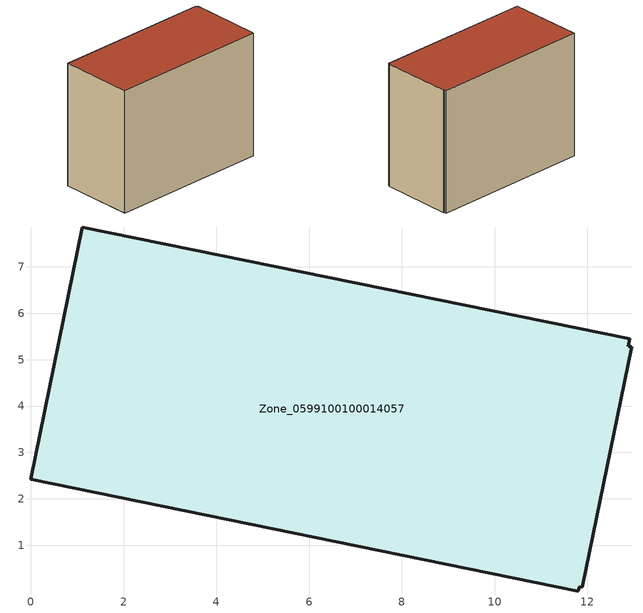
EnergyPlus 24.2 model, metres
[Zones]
Zone_0599100100014057
 floor ground (C_G): 12.88,5.29 12.95,5.28 11.89,0.09 11.82,0.11 11.8,0.01 0,2.42 1.11,7.86 12.91,5.46 z0
 wall outside (C_F): 0,2.42 11.8,0.01 11.82,0.11 11.89,0.09 12.95,5.28 12.88,5.29 12.91,5.46 1.11,7.86 0,2.42 z0:9.34
 roof outside (C_R): 11.89,0.09 12.95,5.28 12.88,5.29 12.91,5.46 1.11,7.86 0,2.42 11.8,0.01 11.82,0.11 z9.34
[BUILDING]
Pand.0599100100014057: North Axis=0; Terrain=City; Loads Convergence Tolerance Value=0.04; Temperature Convergence Tolerance Value=0.4; Solar Distribution=FullExterior; Maximum Number of Warmup Days=25; Minimum Number of Warmup Days=1
[Site:Location]
Rotterdam.The.Hague.AP_ZH_NLD Design_Conditions: Latitude=51.96; Longitude=4.45; Time Zone=1; Elevation=-4.5
[SITE:GROUNDTEMPERATURE:BUILDINGSURFACE]
18, 18, 18, 18, 18, 18, 18, 18, 18, 18, 18, 18
[MATERIAL] Thermal Absorptance=0.9; Solar Absorptance=0.7; Visible Absorptance=0.7
Name | Roughness | Thickness | Conductivity | Density | Specific Heat
G.TC.2015-2018 | MediumSmooth | 0.15 | 0.0428571 | 540 | 1210
F.TC.2015-2018 | Rough | 0.3 | 0.0666667 | 1920 | 840
R.TC.2015-2018 | MediumRough | 0.2 | 0.0333333 | 1500 | 1000
[CONSTRUCTION]
C_G: G.TC.2015-2018
C_F: F.TC.2015-2018
C_R: R.TC.2015-2018
[ZONE]
Zone_0599100100014057: Type=1; Multiplier=1; Ceiling Height=Autocalculate; Volume=Autocalculate; Floor Area=autocalculate; Part of Total Floor Area=Yes
[ZONEINFILTRATION:DESIGNFLOWRATE]
Infil_Zone_0599100100014057: Zone or ZoneList or Space or SpaceList=Zone_0599100100014057; Schedule=AlwaysOn; Design Flow Rate Calculation Method=Flow/Area; Flow Rate per Floor Area=0.0015; Constant Term Coefficient=1; Temperature Term Coefficient=0; Velocity Term Coefficient=0; Velocity Squared Term Coefficient=0
[HVACTEMPLATE:ZONE:IDEALLOADSAIRSYSTEM]
Zone_0599100100014057: Maximum Heating Supply Air Temperature=50; Minimum Cooling Supply Air Temperature=13; Maximum Heating Supply Air Humidity Ratio=0.0156; Minimum Cooling Supply Air Humidity Ratio=0.0077; Heating Limit=NoLimit; Cooling Limit=NoLimit; Dehumidification Control Type=ConstantSensibleHeatRatio; Cooling Sensible Heat Ratio=0.7; Dehumidification Setpoint=60; Humidification Control Type=None; Humidification Setpoint=30; Outdoor Air Method=None; Outdoor Air Flow Rate per Person=0.00944; Outdoor Air Flow Rate per Zone Floor Area=0; Outdoor Air Flow Rate per Zone=0; Demand Controlled Ventilation Type=None; Outdoor Air Economizer Type=NoEconomizer; Heat Recovery Type=None; Sensible Heat Recovery Effectiveness=0.7; Latent Heat Recovery Effectiveness=0.65
[ZONECONTROL:THERMOSTAT]
ThermostatControl_Zone_0599100100014057: Zone or ZoneList=Zone_0599100100014057; Control Type Schedule=DualSetpointControlType; Control 1=Thermostat_Zone_0599100100014057; Temperature Difference Between Cutout And Setpoint=0
[THERMOSTATSETPOINT:DUALSETPOINT]
Thermostat_Zone_0599100100014057: Heating Setpoint Temperature Schedule=HeatingSetpoint_Zone_0599100100014057; Cooling Setpoint Temperature Schedule=CoolingSetpoint_Zone_0599100100014057
[SCHEDULE:COMPACT]
HeatingSetpoint_Zone_0599100100014057: Through: 12/31, For: AllDays, Until: 24:00, 21
CoolingSetpoint_Zone_0599100100014057: Through: 12/31, For: AllDays, Until: 24:00, 24
DualSetpointControlType: Through: 12/31, For: AllDays, Until: 24:00, 4
AlwaysOn: Through: 12/31, For: AllDays, Until: 24:00, 1
